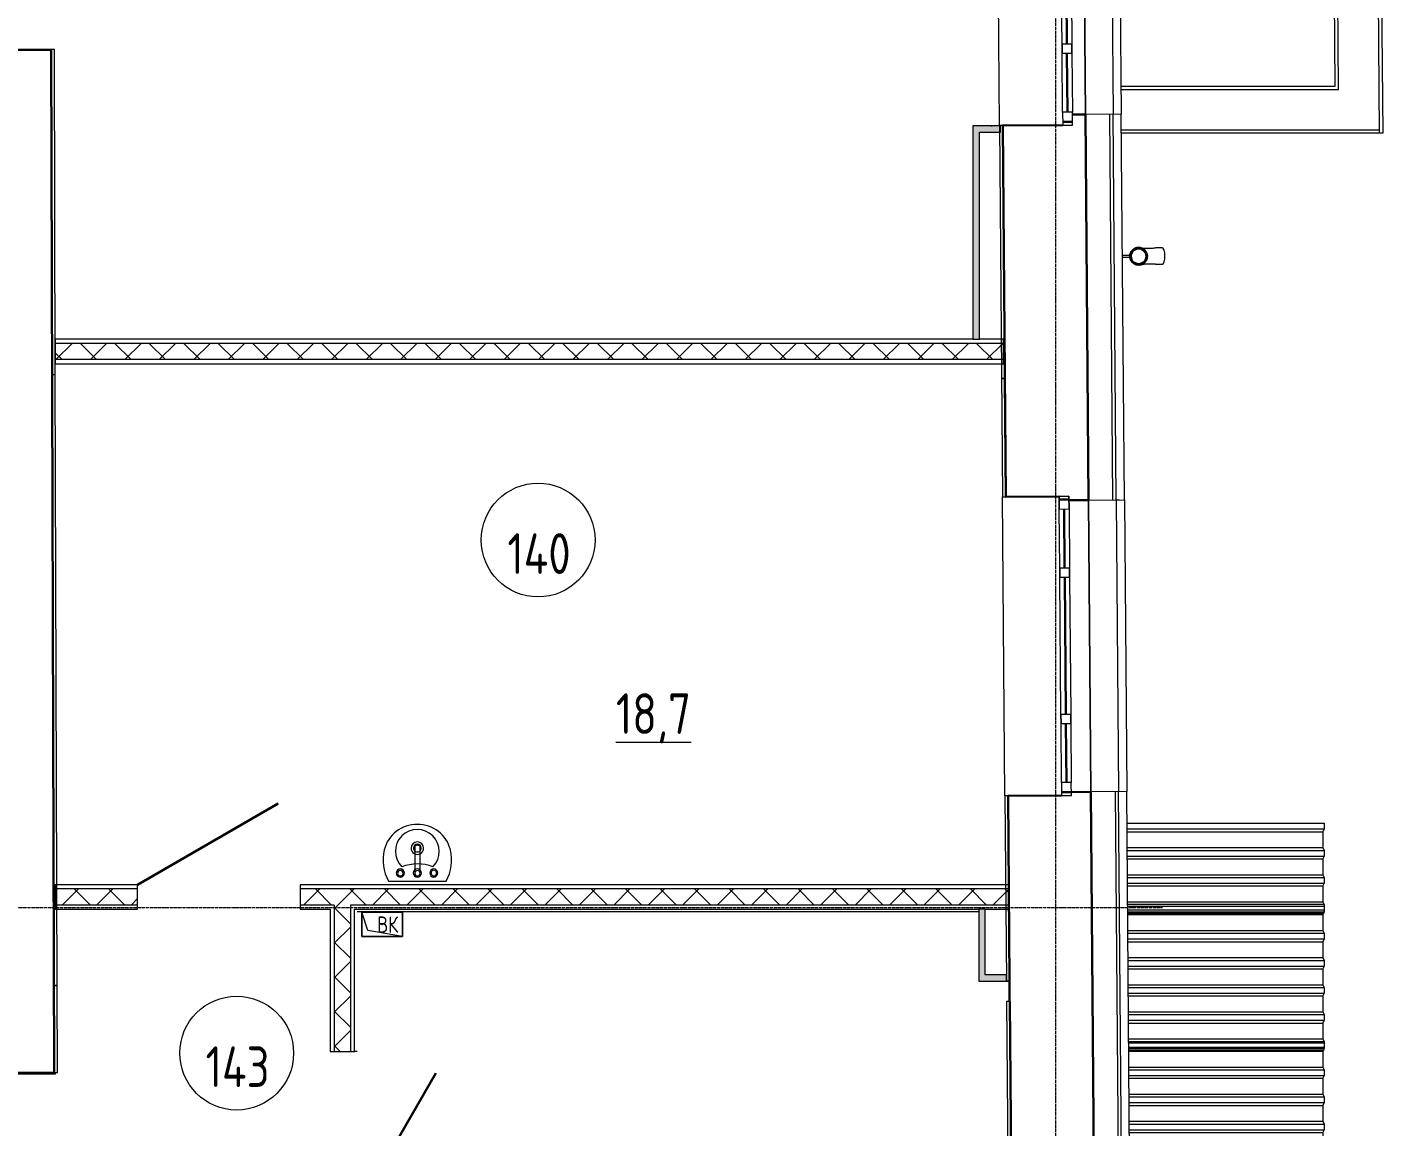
# Model space of a CAD drawing. Header units: millimetres. Extents: x 504091 to 2165846, y 135022 to 442887.
# Drawn here: x 754876 to 763220, y 281928 to 288694 of the extents above; entities that cross this region are included whole.
import ezdxf

# ---------------------------------------------------------------- set-up
doc = ezdxf.new("R2010")
doc.units = ezdxf.units.MM
doc.linetypes.add('ADSK_Линия сетки', pattern=[25, 20, -2.5, 0, -2.5])
doc.linetypes.add('осеваяX2', pattern=[4, 2.5, -0.5, 0.5, -0.5])
for name, color, linetype, lineweight in [('_ Окна', 7, 'Continuous', 30), ('Аннотация', 7, 'Continuous', 9), ('Двери', 7, 'Continuous', 20), ('Марки помещений', 7, 'Continuous', 20), ('Обобщенные модели', 7, 'Continuous', 18), ('Окна', 7, 'Continuous', 18), ('Оси', 165, 'осеваяX2', 13), ('Перекрытие', 7, 'Continuous', 18), ('Сантехника', 7, 'Continuous', 18), ('Стены внутренние', 7, 'Continuous', 18), ('Стены наружные', 7, 'Continuous', 18), ('Стены несущие', 7, 'Continuous', 30), ('Стены отделка', 7, 'Continuous', 30), ('Стены штриховка', 7, 'Continuous', 18)]:
    doc.layers.add(name, color=color, linetype=linetype, lineweight=lineweight)
doc.styles.add('ГОСТ 2.304', font='CS_Gost2304.shx')
pattern_1 = [(45, (705858.08, 270333.52), (-106.066, 106.066), []), (135, (705858.08, 270333.52), (-106.066, -106.066), [])]

# ---------------------------------------------------------------- blocks, each defined once
blk = doc.blocks.new('AC_Дверь_Однопольная_Деревянная - 1000х2100 композит Д24п-3634886-План 1-го этажа')
at = {"layer": 'Двери', "lineweight": 30}
blk.add_line((-500, 75), (366, 575), dxfattribs=at)
blk = doc.blocks.new('AC_Дверь_Однопольная_Деревянная - 1000х2100 композит Д24л-3634978-План 1-го этажа')
at = {"layer": 'Двери', "lineweight": 30}
blk.add_line((500, 75), (-366, 575), dxfattribs=at)
blk = doc.blocks.new('GM_Отверстие прямоугольное _в плите_ - Отверстие-1587060-План 1-го этажа')
at = {"layer": 'Обобщенные модели'}
for p, q in [((-75, -124.9), (-75, 124.9)), ((-75, 124.9), (75, 124.9)), ((75, 124.9), (-75, 124.9)), ((-75, 124.9), (-75, -124.9)), ((-75, -124.9), (-37.5, 87.4)), ((-37.5, 87.4), (75, 124.9)), ((75, 124.9), (75, -124.9)), ((75, -124.9), (75, 124.9)), ((75, -124.9), (-75, -124.9)), ((-75, -124.9), (75, -124.9))]:
    blk.add_line(p, q, dxfattribs=at)
for start, end in [(360, 180), (180, 360), (60, 165), (300, 360), (195, 270)]:
    blk.add_arc((0, 0), 2.5, start, end, dxfattribs=at)
blk = doc.blocks.new('Водосток - Тип 1 _карниз больше 490мм_-5168659-План 1-го этажа')
at = {"layer": 'Обобщенные модели'}
for p, q in [((75, 306.2), (75, 263.6)), ((175, 263.6), (175, 306.2)), ((120, 109.1), (120, 60)), ((130, 60), (130, 109.1))]:
    blk.add_line(p, q, dxfattribs=at)
at = {"layer": 'Обобщенные модели', "flags": 128}
for points in [[(75, 173), (75, 174.3), (75, 177), (75, 179.8), (75, 182.9), (75, 186.2), (75, 189.7), (75, 193.4), (75, 197.2), (75, 201.3), (75, 205.5), (75, 209.9), (75, 214.4), (75, 219.1), (75, 224), (75, 229), (75, 234.1), (75, 239.3), (75, 244.6), (75, 250.1), (75, 255.6), (75, 261.3), (75, 263.6)], [(175, 263.6), (175, 258), (175, 252.4), (175, 246.9), (175, 241.5), (175, 236.2), (175, 231.1), (175, 226), (175, 221.1), (175, 216.4), (175, 211.8), (175, 207.3), (175, 203), (175, 198.9), (175, 194.9), (175, 191.2), (175, 187.6), (175, 184.3), (175, 181.1), (175, 178.1), (175, 175.4), (175, 173)]]:
    blk.add_lwpolyline(points, dxfattribs=at)
at = {"layer": 'Обобщенные модели'}
for start, end in [(90, 270), (270, 90)]:
    blk.add_arc((125, 160), 52, start, end, dxfattribs=at)
at = {"layer": 'Обобщенные модели', "lineweight": 40}
for start, end in [(90, 270), (270, 90)]:
    blk.add_arc((125, 160), 50, start, end, dxfattribs=at)
at = {"layer": 'Обобщенные модели'}
for start_param, end_param in [(4.712389, 6.283185), (3.141593, 4.712389)]:
    blk.add_ellipse((125, 306.2), major_axis=(-50, 0), ratio=0.309017, start_param=start_param, end_param=end_param, dxfattribs=at)
blk = doc.blocks.new('Roof Cladding - 833x50mm-V22-План 1-го этажа')
at = {"layer": 'Обобщенные модели'}
for p, q in [((55797.5, 12112.4), (56999.8, 12112.4)), ((56999.8, 12112.4), (56999.8, 12077.4)), ((55797.8, 12077.4), (56999.8, 12077.4)), ((55797.9, 12060.4), (56991.3, 12060.4)), ((56993.1, 12063.9), (56991.3, 12060.4)), ((56991.3, 12060.4), (56991.3, 11962.7)), ((56999.8, 12077.4), (56998, 12073.8)), ((55798.7, 11962.7), (56991.3, 11962.7)), ((55798.9, 11945.7), (56999.8, 11945.7)), ((56991.3, 11962.7), (56999.8, 11945.7)), ((56999.8, 11945.7), (56999.8, 11910.7)), ((55799.2, 11910.7), (56999.8, 11910.7)), ((55799.3, 11893.7), (56991.3, 11893.7)), ((56999.8, 11910.7), (56991.3, 11893.7)), ((56991.3, 11893.7), (56991.3, 11796)), ((55800.1, 11796), (56991.3, 11796)), ((55800.2, 11779), (56999.8, 11779)), ((56991.3, 11796), (56999.8, 11779)), ((56999.8, 11779), (56999.8, 11744)), ((55800.5, 11744), (56999.8, 11744)), ((55800.6, 11727), (56991.3, 11727)), ((56999.8, 11744), (56991.3, 11727)), ((56991.3, 11727), (56991.3, 11629.3)), ((55801.4, 11629.3), (56991.3, 11629.3)), ((55801.6, 11612.3), (56999.8, 11612.3)), ((56991.3, 11629.3), (56999.8, 11612.3)), ((56999.8, 11612.3), (56999.8, 11577.3)), ((55801.9, 11577.3), (56999.8, 11577.3)), ((55802, 11560.3), (56991.3, 11560.3)), ((56999.8, 11577.3), (56991.3, 11560.3)), ((56991.3, 11560.3), (56991.3, 11462.6)), ((55802.8, 11462.6), (56991.3, 11462.6)), ((55802.9, 11445.6), (56999.8, 11445.6)), ((56991.3, 11462.6), (56999.8, 11445.6)), ((56999.8, 11445.6), (56999.8, 11410.6)), ((55803.2, 11410.6), (56999.8, 11410.6)), ((55803.3, 11393.6), (56991.3, 11393.6)), ((56999.8, 11410.6), (56991.3, 11393.6)), ((56991.3, 11393.6), (56991.3, 11295.9)), ((55804.1, 11295.9), (56991.3, 11295.9)), ((56999.8, 11278.9), (55804.3, 11278.9)), ((56991.3, 11295.9), (56999.8, 11278.9)), ((56999.8, 11278.9), (56999.8, 11243.9)), ((56999.8, 11243.9), (55804.5, 11243.9)), ((56996.3, 11223.9), (55804.7, 11223.9)), ((56999.5, 11242.4), (56996.3, 11223.9))]:
    blk.add_line(p, q, dxfattribs=at)
blk = doc.blocks.new('Roof Cladding - 833x50mm-V23-План 1-го этажа')
at = {"layer": 'Обобщенные модели'}
for p, q in [((55790.7, 12952.4), (56999.8, 12952.4)), ((56999.8, 12952.4), (56999.8, 12917.4)), ((55791, 12917.4), (56999.8, 12917.4)), ((55791.2, 12900.4), (56991.3, 12900.4)), ((56994.9, 12907.5), (56991.3, 12900.4)), ((56991.3, 12900.4), (56991.3, 12802.7)), ((56999.8, 12917.4), (56997, 12911.9)), ((55791.9, 12802.7), (56991.3, 12802.7)), ((55792.1, 12785.7), (56999.8, 12785.7)), ((56991.3, 12802.7), (56999.8, 12785.7)), ((56999.8, 12785.7), (56999.8, 12750.7)), ((55792.4, 12750.7), (56999.8, 12750.7)), ((55792.5, 12733.7), (56991.3, 12733.7)), ((56999.8, 12750.7), (56991.3, 12733.7)), ((56991.3, 12733.7), (56991.3, 12636)), ((55793.3, 12636), (56991.3, 12636)), ((55793.4, 12619), (56999.8, 12619)), ((56991.3, 12636), (56999.8, 12619)), ((56999.8, 12619), (56999.8, 12584)), ((55793.7, 12584), (56999.8, 12584)), ((55793.8, 12567), (56991.3, 12567)), ((56999.8, 12584), (56991.3, 12567)), ((56991.3, 12567), (56991.3, 12469.3)), ((55794.6, 12469.3), (56991.3, 12469.3)), ((55794.8, 12452.3), (56999.8, 12452.3)), ((56991.3, 12469.3), (56999.8, 12452.3)), ((56999.8, 12452.3), (56999.8, 12417.3)), ((55795.1, 12417.3), (56999.8, 12417.3)), ((55795.2, 12400.3), (56991.3, 12400.3)), ((56999.8, 12417.3), (56991.3, 12400.3)), ((56991.3, 12400.3), (56991.3, 12302.6)), ((55796, 12302.6), (56991.3, 12302.6)), ((55796.1, 12285.6), (56999.8, 12285.6)), ((56991.3, 12302.6), (56999.8, 12285.6)), ((56999.8, 12285.6), (56999.8, 12250.6)), ((55796.4, 12250.6), (56999.8, 12250.6)), ((55796.5, 12233.6), (56991.3, 12233.6)), ((56999.8, 12250.6), (56991.3, 12233.6)), ((56991.3, 12233.6), (56991.3, 12135.9)), ((55797.3, 12135.9), (56991.3, 12135.9)), ((56999.8, 12118.9), (55797.5, 12118.9)), ((56991.3, 12135.9), (56999.8, 12118.9)), ((56999.8, 12118.9), (56999.8, 12083.9)), ((56999.8, 12083.9), (55797.8, 12083.9)), ((56996.3, 12063.9), (55797.9, 12063.9)), ((56998, 12073.8), (56996.3, 12063.9))]:
    blk.add_line(p, q, dxfattribs=at)
blk = doc.blocks.new('Roof Cladding - 333x50mm-3052918-План 1-го этажа')
at = {"layer": 'Обобщенные модели'}
for p, q in [((55786.6, 13462.6), (56999.8, 13462.6)), ((56999.8, 13462.6), (56999.8, 13427.6)), ((55786.9, 13427.6), (56999.8, 13427.6)), ((55787, 13410.6), (56991.3, 13410.6)), ((56999.8, 13427.6), (56991.3, 13410.6)), ((56991.3, 13410.6), (56991.3, 13312.9)), ((55787.8, 13312.9), (56991.3, 13312.9)), ((55788, 13295.9), (56999.8, 13295.9)), ((56991.3, 13312.9), (56999.8, 13295.9)), ((56999.8, 13295.9), (56999.8, 13260.9)), ((55788.2, 13260.9), (56999.8, 13260.9)), ((55788.4, 13243.9), (56991.3, 13243.9)), ((56999.8, 13260.9), (56991.3, 13243.9)), ((56991.3, 13243.9), (56991.3, 13146.2)), ((55789.2, 13146.2), (56991.3, 13146.2)), ((55789.3, 13129.2), (56999.8, 13129.2)), ((56991.3, 13146.2), (56999.8, 13129.2)), ((56999.8, 13129.2), (56999.8, 13094.2)), ((55789.6, 13094.2), (56999.8, 13094.2)), ((55789.7, 13077.2), (56991.3, 13077.2)), ((56999.8, 13094.2), (56991.3, 13077.2)), ((56991.3, 13077.2), (56991.3, 12979.5)), ((55790.5, 12979.5), (56991.3, 12979.5)), ((56999.8, 12962.5), (55790.6, 12962.5)), ((56991.3, 12979.5), (56999.8, 12962.5)), ((56999.8, 12962.5), (56999.8, 12927.5)), ((56999.8, 12927.5), (55790.9, 12927.5)), ((56996.3, 12907.5), (55791.1, 12907.5)), ((56997, 12911.9), (56996.3, 12907.5))]:
    blk.add_line(p, q, dxfattribs=at)
blk = doc.blocks.new('окно трехпол с фрамугой - 1700-2320_h_ _нов_-2116604-План 1-го этажа')
at = {"layer": '_ Окна', "lineweight": 18}
for p, q in [((-870, 115), (-870, 175)), ((-870, 175), (-790, 175)), ((-790, 175), (-790, 115)), ((-430, 115), (-430, 175)), ((-430, 175), (-370, 175)), ((-370, 175), (-370, 115)), ((370, 115), (370, 175)), ((370, 175), (430, 175)), ((430, 175), (430, 115)), ((790, 175), (790, 115)), ((870, 175), (790, 175)), ((870, 115), (870, 175)), ((-790, 115), (-870, 115)), ((-370, 115), (-430, 115)), ((430, 115), (370, 115)), ((790, 115), (870, 115))]:
    blk.add_line(p, q, dxfattribs=at)
at = {"layer": '_ Окна'}
for p, q in [((-850, 115), (-850, 175)), ((850, 115), (850, 175)), ((-790, 145), (-430, 145)), ((-370, 145), (370, 145)), ((430, 145), (790, 145))]:
    blk.add_line(p, q, dxfattribs=at)
at = {"layer": 'Окна'}
for p, q in [((-870, 175), (-870, 115)), ((-790, 175), (-870, 175)), ((-790, 175), (-430, 175)), ((-370, 175), (-430, 175)), ((-370, 175), (370, 175)), ((430, 175), (370, 175)), ((430, 175), (790, 175)), ((870, 175), (790, 175)), ((870, 115), (870, 175)), ((-870, 115), (-790, 115)), ((-430, 115), (-790, 115)), ((-430, 115), (-370, 115)), ((370, 115), (-370, 115)), ((370, 115), (430, 115)), ((790, 115), (430, 115)), ((790, 115), (870, 115))]:
    blk.add_line(p, q, dxfattribs=at)
blk = doc.blocks.new('окно трехпол с фрамугой - 1840х2380 и 2390 _h___нов_ ОК-5-2265349-План 1-го этажа')
at = {"layer": '_ Окна', "lineweight": 18}
for p, q in [((-920, 75), (-920, 135)), ((-920, 135), (-840, 135)), ((-840, 135), (-840, 75)), ((-480, 75), (-480, 135)), ((-480, 135), (-420, 135)), ((-420, 135), (-420, 75)), ((420, 75), (420, 135)), ((420, 135), (480, 135)), ((480, 135), (480, 75)), ((840, 135), (840, 75)), ((920, 135), (840, 135)), ((920, 75), (920, 135)), ((-840, 75), (-920, 75)), ((-420, 75), (-480, 75)), ((480, 75), (420, 75)), ((840, 75), (920, 75))]:
    blk.add_line(p, q, dxfattribs=at)
at = {"layer": '_ Окна'}
for p, q in [((-900, 75), (-900, 135)), ((-840, 105), (-480, 105)), ((-420, 105), (420, 105)), ((480, 105), (840, 105)), ((900, 75), (900, 135))]:
    blk.add_line(p, q, dxfattribs=at)
at = {"layer": 'Окна'}
for p, q in [((-920, 135), (-920, 75)), ((-840, 135), (-920, 135)), ((-840, 135), (-480, 135)), ((-420, 135), (-480, 135)), ((-420, 135), (420, 135)), ((480, 135), (420, 135)), ((480, 135), (840, 135)), ((920, 135), (840, 135)), ((920, 75), (920, 135)), ((-920, 75), (-840, 75)), ((-480, 75), (-840, 75)), ((-480, 75), (-420, 75)), ((420, 75), (-420, 75)), ((420, 75), (480, 75)), ((840, 75), (480, 75)), ((840, 75), (920, 75))]:
    blk.add_line(p, q, dxfattribs=at)
blk = doc.blocks.new('Sink - Cloakroom - 440 x 350mm-657933-План 1-го этажа')
at = {"layer": 'Сантехника'}
for p, q in [((176.5, 0), (-176.5, 0)), ((176.5, 0), (-176.5, 0)), ((-15, -214.9), (-15, -70.7)), ((15, -214.9), (15, -70.7))]:
    blk.add_line(p, q, dxfattribs=at)
for centre, radius, start, end in [((53.3, -130.8), 264.4, 150.36495, 193.63505), ((-53.3, -130.8), 264.4, 346.36495, 29.63505), ((53.3, -130.8), 264.4, 150.36495, 193.63505), ((-101.3, -50.7), 25, 0, 180), ((-101.3, -50.7), 25, 180, 0), ((-101.3, -50.7), 17, 360, 180), ((-101.3, -50.7), 17, 180, 360), ((0, -50.7), 25, 0, 180), ((0, -50.7), 25, 180, 0), ((-0.8, -49.2), 16.8, 90, 270), ((-0.8, -49.2), 16.8, 270, 90), ((104.3, -50.7), 25, 360, 180), ((104.3, -50.7), 25, 180, 360), ((104.3, -49.7), 17, 360, 180), ((104.3, -49.7), 17, 180, 360), ((-53.3, -130.8), 264.4, 346.36495, 29.63505), ((0, -183.6), 135, 135.46291, 45.05561), ((-1.6, 160.3), 266.6, 249.19864, 291.31988), ((0, -203.6), 38.6, 360, 180), ((-5.9, -145.1), 203.5, 193.63505, 271.65578), ((-5.9, -145.1), 203.5, 193.63505, 271.65578), ((0, -203.6), 38.6, 180, 360), ((0, -203.6), 23.5, 360, 180), ((0, -203.6), 23.5, 180, 360), ((5.9, -145.1), 203.5, 268.34422, 346.36495), ((5.9, -145.1), 203.5, 268.34422, 346.36495)]:
    blk.add_arc(centre, radius, start, end, dxfattribs=at)
blk.add_ellipse((0, -214.9), major_axis=(-15, 0), ratio=0.428525, start_param=0, end_param=3.141593, dxfattribs=at)
blk = doc.blocks.new('ADSK_Марка_Помещение_ОдноЗначение - Номер-159740-План 1-го этажа')
at = {"layer": 'Марки помещений'}
blk.add_circle((0, 0), 3.5, dxfattribs=at)

msp = doc.modelspace()

# ---------------------------------------------------------------- hatches: boundary and pattern name
at = {"layer": 'Стены внутренние'}
for points in [[(760860.2723, 288047.631), (760859.9534, 288087.0604), (760806.8628, 288087.631), (760696.8628, 288086.7414), (760696.8628, 288047.631), (760859.9534, 288047.631)], [(760736.8628, 286773.5198), (760736.8628, 288047.631), (760696.8628, 288047.631), (760696.8628, 286773.5198)], [(760732.5152, 282864.5284), (760772.5152, 282864.5284), (760772.5152, 283267.9486), (760732.5152, 283267.9486), (760732.5152, 283252.0486)], [(760893.3028, 282824.5284), (760902.5139, 282824.6902), (760902.1917, 282864.5284), (760732.5152, 282864.5284), (760732.5152, 282824.5284), (760795.538, 282824.5284)]]:
    msp.add_hatch(color=256, dxfattribs=at).paths.add_polyline_path(points)
at = {"layer": 'Стены внутренние', "lineweight": 9}
h = msp.add_hatch(dxfattribs=at)
h.set_pattern_fill('FP_6', color=256, style=0, pattern_type=2)
h.set_pattern_definition(pattern_1)
h.paths.add_polyline_path([(759163.2553, 286648.5198), (760885.5684, 286648.5198), (760885.5684, 286748.5198), (755049.3919, 286748.5198), (755049.3919, 286648.5198), (758867.5267, 286648.5198)])
h = msp.add_hatch(dxfattribs=at)
h.set_pattern_fill('FP_6', color=256, style=0, pattern_type=2)
h.set_pattern_definition(pattern_1)
h.paths.add_polyline_path([(757178.0665, 283292.9486), (760918.7274, 283292.9486), (760917.7165, 283392.9486), (756555.9706, 283392.9486), (756555.9706, 283292.9486), (756906.8706, 283292.9486)])
h.paths.add_polyline_path([(755061.4999, 283292.9486), (755555.9706, 283292.9486), (755555.9706, 283392.9486), (755059.6891, 283392.9486), (755059.9937, 283292.9486)])
h = msp.add_hatch(dxfattribs=at)
h.set_pattern_fill('FP_6', color=256, style=0, pattern_type=2)
h.set_pattern_definition(pattern_1)
h.paths.add_polyline_path([(756765.9706, 281192.2991), (756865.9706, 281192.2991), (756865.9706, 281392.9486), (756765.9706, 281392.9486), (756765.9706, 281217.2991)])
h.paths.add_polyline_path([(756765.9706, 282392.9486), (756865.9706, 282392.9486), (756865.9706, 283292.9486), (756765.9706, 283292.9486), (756765.9706, 282395.0247)])

# ---------------------------------------------------------------- linework, layer by layer
at = {"layer": 'Оси', "linetype": 'ADSK_Линия сетки'}
for p, q in [((761207.643, 263323.4727), (761207.643, 314443.584)), ((694211.5079, 283278.5198), (761862.9306, 283278.5198))]:
    msp.add_line(p, q, dxfattribs=at)
at = {"layer": 'Перекрытие'}
for p, q in [((760806.8628, 288087.631), (760815.388, 288087.7)), ((760732.5152, 283252.0486), (756906.8706, 283252.0486)), ((760921.7974, 282824.5284), (760902.5152, 282824.5284)), ((756906.8706, 282392.9486), (756890.9706, 282392.9486)), ((755049.6129, 282252.4922), (754643.161, 282252.4922)), ((755049.6129, 282262.4514), (755049.6129, 282252.4922))]:
    msp.add_line(p, q, dxfattribs=at)
at = {"layer": 'Стены внутренние'}
for p, q in [((762947.1301, 288311.12), (762890.56, 294553.8209)), ((760859.9453, 288088.0604), (760845.8731, 289828.0034)), ((761375.6621, 289767.2861), (761388.6829, 288157.3388)), ((761608.1658, 288311.12), (762947.1301, 288311.12)), ((763199.4059, 288061.12), (761610.1877, 288061.12)), ((760893.2947, 283964.5976), (760878.4138, 285804.5374)), ((761407.8793, 285783.8188), (761422.3962, 283988.8775)), ((761578.5937, 285785.0377), (761598.5931, 285785.1995))]:
    msp.add_line(p, q, dxfattribs=at)
at = {"layer": 'Стены наружные'}
for p, q in [((762926.9481, 288331.12), (762870.3796, 294573.6389)), ((763199.5871, 288041.12), (763140.3715, 294575.7615)), ((763160.3707, 294575.9427), (763219.5879, 288041.12)), ((761389.4023, 288157.3446), (761376.3815, 289767.2919)), ((761546.3772, 289768.505), (761559.3967, 288158.7194)), ((761596.3743, 289769.0712), (761609.3951, 288159.1238)), ((761608.004, 288331.12), (762926.9481, 288331.12)), ((763219.5879, 288041.12), (761610.3495, 288041.12)), ((761423.1156, 283988.8833), (761408.5986, 285783.8246)), ((761578.5944, 285785.0377), (761593.11, 283990.2582)), ((761628.5914, 285785.6039), (761643.1084, 283990.6626))]:
    msp.add_line(p, q, dxfattribs=at)
at = {"layer": 'Стены несущие'}
for p, q in [((755023.9652, 288555.081), (754583.9672, 288553.7407)), ((755043.1326, 282262.4316), (755023.9652, 288555.081)), ((761249.2132, 288091.2086), (760879.2253, 288088.2163)), ((760879.2253, 288088.2163), (760879.2333, 288087.2163)), ((761388.6829, 288157.3388), (761308.6855, 288156.6918)), ((761309.2193, 288090.6939), (761309.2112, 288091.6939)), ((761407.8793, 285783.8188), (761388.6829, 288157.3388)), ((760879.2333, 288087.2163), (760879.9527, 288087.2221)), ((760898.4131, 285804.6992), (760879.9527, 288087.2221)), ((760898.4131, 285804.6992), (760892.5218, 286533.1291)), ((760898.4131, 285804.6992), (761227.683, 285807.3622)), ((761287.8832, 285782.8483), (761407.8793, 285783.8188)), ((761242.5639, 283967.4224), (760912.5747, 283964.7536)), ((760912.5747, 283964.7536), (760912.5827, 283963.7536)), ((760912.5827, 283963.7536), (760913.3021, 283963.7594)), ((760913.3021, 283963.7594), (760913.3021, 283963.7594)), ((760922.5146, 282824.6902), (760913.3021, 283963.7594)), ((761422.3962, 283988.8775), (761302.4002, 283987.907)), ((761443.334, 281400.0457), (761422.3962, 283988.8775)), ((760922.5146, 282824.6902), (760921.7952, 282824.6844)), ((760921.7952, 282824.6844), (760922.8048, 282699.8503)), ((760922.8048, 282699.8503), (760923.5242, 282699.8561)), ((760933.7061, 281440.9255), (760923.5242, 282699.8561)), ((754643.1345, 282261.2132), (755043.1326, 282262.4316))]:
    msp.add_line(p, q, dxfattribs=at)
at = {"layer": 'Стены отделка', "lineweight": 9}
for p, q in [((755043.9617, 288556.2626), (755023.9617, 288556.2017)), ((755023.9617, 288556.2017), (755030.0495, 286557.5902)), ((755050.0494, 286557.6511), (755043.9617, 288556.2626)), ((760879.2253, 288088.2163), (760859.9453, 288088.0604)), ((760879.9527, 288087.2221), (760879.9446, 288088.2221)), ((761609.3951, 288159.1238), (761389.4023, 288157.3446)), ((761389.4023, 288157.3446), (761408.5986, 285783.8246)), ((761578.5931, 285785.1995), (761559.3967, 288158.7194)), ((761628.5914, 285785.6039), (761609.3951, 288159.1238)), ((760696.8628, 288087.631), (760696.8628, 286773.5198)), ((760866.8628, 288087.631), (760696.8628, 288087.631)), ((760736.8628, 286773.5198), (760736.8628, 288047.631)), ((760736.8628, 288047.631), (760866.8628, 288047.631)), ((760859.9453, 288088.0604), (760878.4138, 285804.5374)), ((760866.8628, 288047.631), (760866.8628, 288087.631)), ((760696.8628, 286773.5198), (755049.3919, 286773.5198)), ((755049.3919, 286773.5198), (755049.3919, 286623.5198)), ((760885.5684, 286773.5198), (760736.8628, 286773.5198)), ((760885.5684, 286623.5198), (760885.5684, 286773.5198)), ((755049.3919, 286623.5198), (760885.5684, 286623.5198)), ((755030.0495, 286557.5902), (755050.0494, 286557.6511)), ((755030.0495, 286557.5902), (755041.5, 282798.4225)), ((755061.4999, 282798.4834), (755050.0494, 286557.6511)), ((760892.5218, 286533.1291), (760872.5224, 286532.9674)), ((760872.5303, 286531.9942), (760892.5297, 286532.1559)), ((760878.4138, 285804.5374), (760898.4131, 285804.6992)), ((761408.5986, 285783.8246), (761628.5914, 285785.6039)), ((760912.5747, 283964.7536), (760893.2947, 283964.5976)), ((760893.2947, 283964.5976), (760902.5152, 282824.5284)), ((760913.3021, 283963.7594), (760913.294, 283964.7594)), ((761643.1084, 283990.6626), (761423.1156, 283988.8833)), ((761423.1156, 283988.8833), (761444.0533, 281400.0515)), ((761614.0478, 281401.4264), (761593.11, 283990.2582)), ((761664.0461, 281401.8308), (761643.1084, 283990.6626)), ((755555.9706, 283417.9486), (755049.6129, 283417.9486)), ((755049.6129, 283417.9486), (755049.6129, 283267.9486)), ((755555.9706, 283267.9486), (755555.9706, 283417.9486)), ((760922.718, 283417.9486), (756555.9706, 283417.9486)), ((756555.9706, 283417.9486), (756555.9706, 283267.9486)), ((760922.718, 283267.9486), (760922.718, 283417.9486)), ((755049.6129, 283267.9486), (755555.9706, 283267.9486)), ((756555.9706, 283267.9486), (756740.9706, 283267.9486)), ((756740.9706, 283267.9486), (756740.9706, 282392.9486)), ((756890.9706, 283267.9486), (760732.5152, 283267.9486)), ((756890.9706, 282392.9486), (756890.9706, 283267.9486)), ((760732.5152, 283267.9486), (760732.5152, 282824.5284)), ((760772.5152, 283267.9486), (760922.718, 283267.9486)), ((760772.5152, 282864.5284), (760772.5152, 283267.9486)), ((760902.5152, 282864.5284), (760772.5152, 282864.5284)), ((760902.5152, 282824.5284), (760902.5152, 282864.5284)), ((755041.5, 282798.4225), (755061.4999, 282798.4834)), ((755061.5328, 282798.4869), (755041.5329, 282798.4259)), ((755041.5329, 282798.4259), (755043.1679, 282262.4317)), ((755063.1678, 282262.4927), (755061.5328, 282798.4869)), ((760732.5152, 282824.5284), (760902.5152, 282824.5284)), ((760902.5152, 282824.5284), (760921.7952, 282824.6844)), ((760922.8048, 282699.8503), (760903.5249, 282699.6944)), ((760903.5249, 282699.6944), (760913.7067, 281440.7637)), ((756740.9706, 282392.9486), (756890.9706, 282392.9486)), ((755043.1679, 282262.4317), (755063.1678, 282262.4927))]:
    msp.add_line(p, q, dxfattribs=at)
at = {"layer": 'Стены штриховка'}
for p, q in [((761558.5937, 285785.0377), (761539.3974, 288158.5577)), ((760696.8628, 286773.5198), (760736.8628, 286773.5198)), ((760885.5684, 286748.5198), (755049.3919, 286748.5198)), ((760885.5684, 286648.5198), (755049.3919, 286648.5198)), ((761573.1107, 283990.0964), (761594.0484, 281401.2647)), ((755555.9706, 283392.9486), (755049.6129, 283392.9486)), ((760922.718, 283392.9486), (756555.9706, 283392.9486)), ((755555.9706, 283292.9486), (755049.6129, 283292.9486)), ((756765.9706, 283292.9486), (756555.9706, 283292.9486)), ((756765.9706, 283292.9486), (756765.9706, 282392.9486)), ((760922.718, 283292.9486), (756865.9706, 283292.9486)), ((756865.9706, 283292.9486), (756865.9706, 282392.9486)), ((760772.5152, 283267.9486), (760732.5152, 283267.9486))]:
    msp.add_line(p, q, dxfattribs=at)

# ---------------------------------------------------------------- block references
at = {"layer": 'Двери', "color": 8, "true_color": 0x7f7f7f}
msp.add_blockref('AC_Дверь_Однопольная_Деревянная - 1000х2100 композит Д24п-3634886-План 1-го этажа', (756055.9706, 283342.9486), dxfattribs=at)
at = {"layer": 'Двери', "color": 8, "true_color": 0x7f7f7f, "rotation": 270}
msp.add_blockref('AC_Дверь_Однопольная_Деревянная - 1000х2100 композит Д24л-3634978-План 1-го этажа', (756815.9706, 281892.9486), dxfattribs=at)
at = {"layer": 'Марки помещений', "xscale": 99.99999999999993, "yscale": 99.99999999999993, "zscale": 99.99999999999993}
for p in [(758021.1375, 285538.568), (756166.3777, 282382.1121)]:
    msp.add_blockref('ADSK_Марка_Помещение_ОдноЗначение - Номер-159740-План 1-го этажа', p, dxfattribs=at)
at = {"layer": 'Обобщенные модели'}
for name, p, rotation in [('Водосток - Тип 1 _карниз больше 490мм_-5168659-План 1-го этажа', (761555.4667, 287408.1548), 270.4633818725631), ('GM_Отверстие прямоугольное _в плите_ - Отверстие-1587060-План 1-го этажа', (757060.6812, 283174.8816), 89.99999999999955)]:
    msp.add_blockref(name, p, dxfattribs=dict(at, rotation=rotation))
for name in ['Roof Cladding - 333x50mm-3052918-План 1-го этажа', 'Roof Cladding - 833x50mm-V23-План 1-го этажа', 'Roof Cladding - 833x50mm-V22-План 1-го этажа']:
    msp.add_blockref(name, (705858.0777, 270333.5198), dxfattribs=at)
at = {"layer": 'Окна', "rotation": 270.4633818725635}
for name, p in [('окно трехпол с фрамугой - 1700-2320_h_ _нов_-2116604-План 1-го этажа', (761127.1808, 288960.2501)), ('окно трехпол с фрамугой - 1840х2380 и 2390 _h___нов_ ОК-5-2265349-План 1-го этажа', (761160.1259, 284886.7858))]:
    msp.add_blockref(name, p, dxfattribs=at)
at = {"layer": 'Сантехника', "rotation": 180}
msp.add_blockref('Sink - Cloakroom - 440 x 350mm-657933-План 1-го этажа', (757277.7528, 283439.4682), dxfattribs=at)

# ---------------------------------------------------------------- texts
at = {"layer": 'Аннотация', "color": 251, "lineweight": 9, "true_color": 0x4b4b4b, "insert": (757030.8193, 283222.8551), "char_height": 100, "width": 156.348, "attachment_point": 1, "line_spacing_factor": 1.022766, "style": 'ГОСТ 2.304'}
msp.add_mtext('\\pt360,720,1080,1440,1800,2160,2520,2880,3240,3600,3960,4320,4680,5040,5400,5760,6120,6480,6840,7200,7560,7920,8280,8640,9000,9360,9720,10080,10440,10800,11160,11520;ВК', dxfattribs=at)
at = {"layer": 'Марки помещений', "lineweight": 9, "char_height": 250, "attachment_point": 5, "line_spacing_factor": 1.022766, "style": 'ГОСТ 2.304'}
for s, insert, width in [('\\pt450,900,1350,1800,2250,2700,3150,3600,4050,4500,4950,5400,5850,6300,6750,7200,7650,8100,8550,9000,9450,9900,10350,10800,11250,11700,12150,12600,13050,13500,13950,14400;140', (758026.5302, 285454.9863), 458.1), ('\\pt450,900,1350,1800,2250,2700,3150,3600,4050,4500,4950,5400,5850,6300,6750,7200,7650,8100,8550,9000,9450,9900,10350,10800,11250,11700,12150,12600,13050,13500,13950,14400;{\\L18,7}', (758730.7126, 284441.4891), 518.4), ('\\pt450,900,1350,1800,2250,2700,3150,3600,4050,4500,4950,5400,5850,6300,6750,7200,7650,8100,8550,9000,9450,9900,10350,10800,11250,11700,12150,12600,13050,13500,13950,14400;143', (756171.7704, 282298.5304), 458.1)]:
    msp.add_mtext(s, dxfattribs=dict(at, insert=insert, width=width))

doc.saveas('drawing.dxf')
